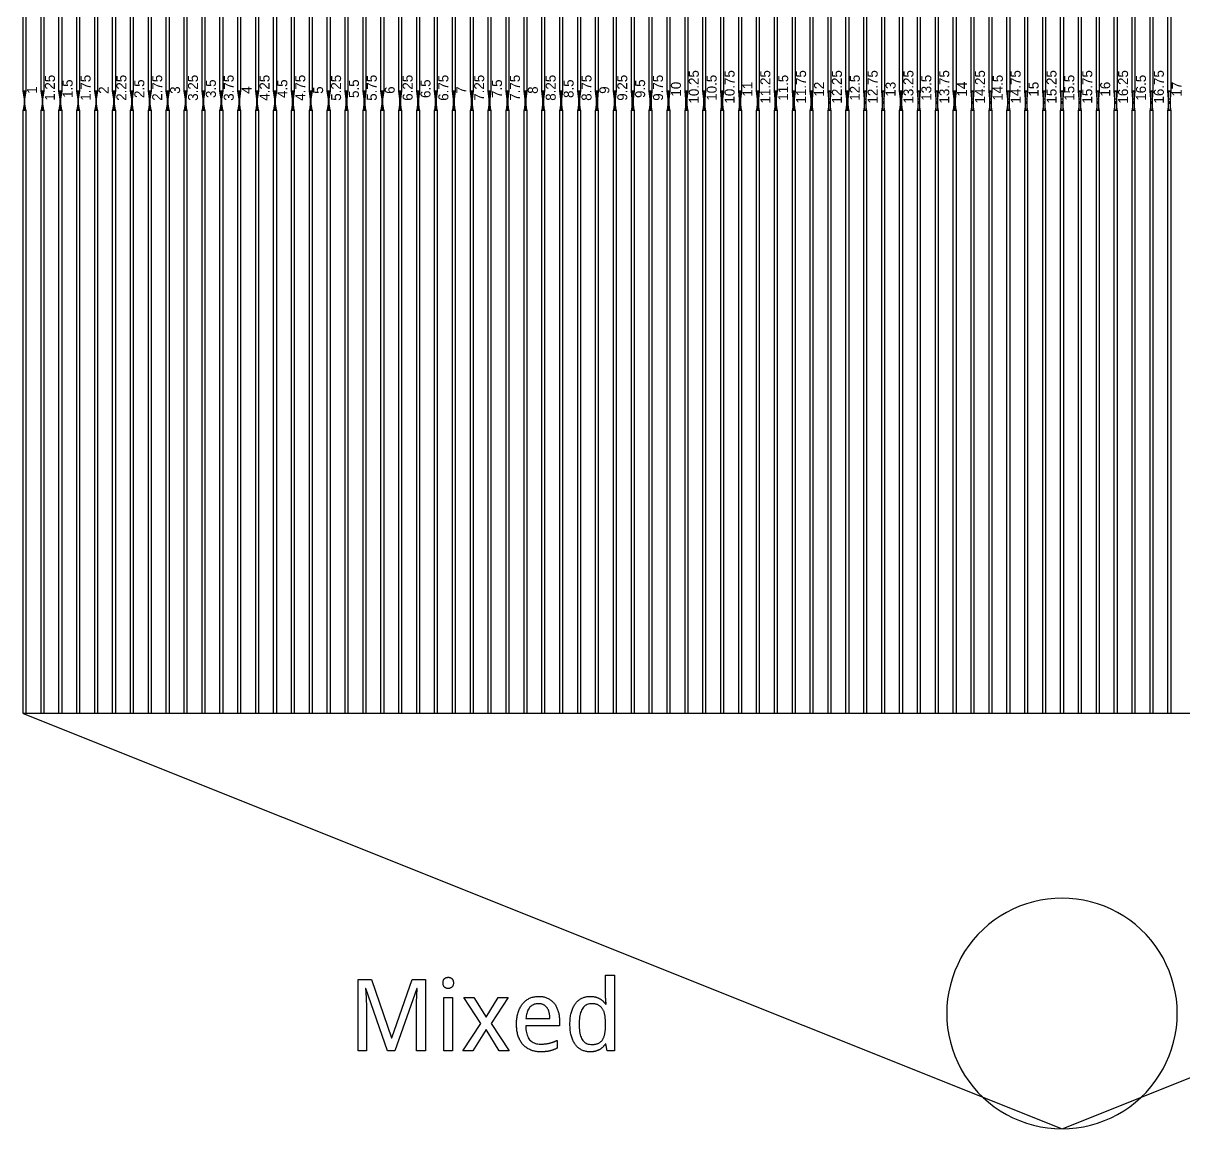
# Model space of a CAD drawing. Extents: x 0 to 762, y 0 to 762.
# Drawn here: x 520.5 to 648.4, y 139.7 to 261.5 of the extents above; entities that cross this region are included whole.
import ezdxf

# ---------------------------------------------------------------- set-up
doc = ezdxf.new("R2010")
doc.units = 0
doc.layers.get('0').update_dxf_attribs({"linetype": 'CONTINUOUS'})

msp = doc.modelspace()

# ---------------------------------------------------------------- linework, layer by layer
at = {"color": 0}
for points in [[(520.54, 322.574), (520.84, 322.574), (520.84, 253.996), (520.54, 253.996), (520.54, 322.574)], [(522.511, 322.574), (522.811, 322.574), (522.811, 253.996), (522.511, 253.996), (522.511, 322.574)], [(524.482, 322.574), (524.782, 322.574), (524.782, 253.996), (524.482, 253.996), (524.482, 322.574)], [(526.453, 322.574), (526.753, 322.574), (526.753, 253.996), (526.453, 253.996), (526.453, 322.574)], [(528.424, 322.574), (528.724, 322.574), (528.724, 253.996), (528.424, 253.996), (528.424, 322.574)], [(530.394, 322.574), (530.694, 322.574), (530.694, 253.996), (530.394, 253.996), (530.394, 322.574)], [(532.364, 322.574), (532.664, 322.574), (532.664, 253.996), (532.364, 253.996), (532.364, 322.574)], [(534.335, 322.574), (534.635, 322.574), (534.635, 253.996), (534.335, 253.996), (534.335, 322.574)], [(536.306, 322.574), (536.606, 322.574), (536.606, 253.996), (536.306, 253.996), (536.306, 322.574)], [(538.276, 322.574), (538.576, 322.574), (538.576, 253.996), (538.276, 253.996), (538.276, 322.574)], [(540.247, 322.574), (540.547, 322.574), (540.547, 253.996), (540.247, 253.996), (540.247, 322.574)], [(542.218, 322.574), (542.518, 322.574), (542.518, 253.996), (542.218, 253.996), (542.218, 322.574)], [(544.189, 322.574), (544.489, 322.574), (544.489, 253.996), (544.189, 253.996), (544.189, 322.574)], [(546.158, 322.574), (546.46, 322.574), (546.46, 253.996), (546.158, 253.996), (546.158, 322.574)], [(548.129, 322.574), (548.429, 322.574), (548.429, 253.996), (548.129, 253.996), (548.129, 322.574)], [(550.1, 322.574), (550.4, 322.574), (550.4, 253.996), (550.1, 253.996), (550.1, 322.574)], [(552.071, 322.574), (552.371, 322.574), (552.371, 253.996), (552.071, 253.996), (552.071, 322.574)], [(554.042, 322.574), (554.342, 322.574), (554.342, 253.996), (554.042, 253.996), (554.042, 322.574)], [(556.012, 322.574), (556.313, 322.574), (556.313, 253.996), (556.012, 253.996), (556.012, 322.574)], [(557.983, 322.574), (558.283, 322.574), (558.283, 253.996), (557.983, 253.996), (557.983, 322.574)], [(559.954, 322.574), (560.254, 322.574), (560.254, 253.996), (559.954, 253.996), (559.954, 322.574)], [(561.924, 322.574), (562.224, 322.574), (562.224, 253.996), (561.924, 253.996), (561.924, 322.574)], [(563.894, 322.574), (564.194, 322.574), (564.194, 253.996), (563.894, 253.996), (563.894, 322.574)], [(565.865, 322.574), (566.165, 322.574), (566.165, 253.996), (565.865, 253.996), (565.865, 322.574)], [(567.836, 322.574), (568.136, 322.574), (568.136, 253.996), (567.836, 253.996), (567.836, 322.574)], [(569.807, 322.574), (570.107, 322.574), (570.107, 253.996), (569.807, 253.996), (569.807, 322.574)], [(571.778, 322.574), (572.078, 322.574), (572.078, 253.996), (571.778, 253.996), (571.778, 322.574)], [(573.749, 322.574), (574.049, 322.574), (574.049, 253.996), (573.749, 253.996), (573.749, 322.574)], [(575.719, 322.574), (576.019, 322.574), (576.019, 253.996), (575.719, 253.996), (575.719, 322.574)], [(577.689, 322.574), (577.989, 322.574), (577.989, 253.996), (577.689, 253.996), (577.689, 322.574)], [(579.66, 322.574), (579.96, 322.574), (579.96, 253.996), (579.66, 253.996), (579.66, 322.574)], [(581.631, 322.574), (581.931, 322.574), (581.931, 253.996), (581.631, 253.996), (581.631, 322.574)], [(583.601, 322.574), (583.901, 322.574), (583.901, 253.996), (583.601, 253.996), (583.601, 322.574)], [(585.572, 322.574), (585.872, 322.574), (585.872, 253.996), (585.572, 253.996), (585.572, 322.574)], [(587.543, 322.574), (587.843, 322.574), (587.843, 253.996), (587.543, 253.996), (587.543, 322.574)], [(589.514, 322.574), (589.814, 322.574), (589.814, 253.996), (589.514, 253.996), (589.514, 322.574)], [(591.485, 322.574), (591.785, 322.574), (591.785, 253.996), (591.485, 253.996), (591.485, 322.574)], [(593.454, 322.574), (593.754, 322.574), (593.754, 253.996), (593.454, 253.996), (593.454, 322.574)], [(595.425, 322.574), (595.725, 322.574), (595.725, 253.996), (595.425, 253.996), (595.425, 322.574)], [(597.396, 322.574), (597.696, 322.574), (597.696, 253.996), (597.396, 253.996), (597.396, 322.574)], [(599.367, 322.574), (599.667, 322.574), (599.667, 253.996), (599.367, 253.996), (599.367, 322.574)], [(601.338, 322.574), (601.637, 322.574), (601.637, 253.996), (601.338, 253.996), (601.338, 322.574)], [(603.308, 322.574), (603.608, 322.574), (603.608, 253.996), (603.308, 253.996), (603.308, 322.574)], [(605.279, 322.574), (605.579, 322.574), (605.579, 253.996), (605.279, 253.996), (605.279, 322.574)], [(607.249, 322.574), (607.55, 322.574), (607.55, 253.996), (607.249, 253.996), (607.249, 322.574)], [(609.219, 322.574), (609.519, 322.574), (609.519, 253.996), (609.219, 253.996), (609.219, 322.574)], [(611.19, 322.574), (611.49, 322.574), (611.49, 253.996), (611.19, 253.996), (611.19, 322.574)], [(613.161, 322.574), (613.461, 322.574), (613.461, 253.996), (613.161, 253.996), (613.161, 322.574)], [(615.132, 322.574), (615.432, 322.574), (615.432, 253.996), (615.132, 253.996), (615.132, 322.574)], [(617.103, 322.574), (617.403, 322.574), (617.403, 253.996), (617.103, 253.996), (617.103, 322.574)], [(619.074, 322.574), (619.374, 322.574), (619.374, 253.996), (619.074, 253.996), (619.074, 322.574)], [(621.044, 322.574), (621.344, 322.574), (621.344, 253.996), (621.044, 253.996), (621.044, 322.574)], [(623.014, 322.574), (623.314, 322.574), (623.314, 253.996), (623.014, 253.996), (623.014, 322.574)], [(624.985, 322.574), (625.285, 322.574), (625.285, 253.996), (624.985, 253.996), (624.985, 322.574)], [(626.956, 322.574), (627.256, 322.574), (627.256, 253.996), (626.956, 253.996), (626.956, 322.574)], [(628.926, 322.574), (629.226, 322.574), (629.226, 253.996), (628.926, 253.996), (628.926, 322.574)], [(630.897, 322.574), (631.197, 322.574), (631.197, 253.996), (630.897, 253.996), (630.897, 322.574)], [(632.868, 322.574), (633.168, 322.574), (633.168, 253.996), (632.868, 253.996), (632.868, 322.574)], [(634.839, 322.574), (635.139, 322.574), (635.139, 253.996), (634.839, 253.996), (634.839, 322.574)], [(636.81, 322.574), (637.11, 322.574), (637.11, 253.996), (636.81, 253.996), (636.81, 322.574)], [(638.779, 322.574), (639.079, 322.574), (639.079, 253.996), (638.779, 253.996), (638.779, 322.574)], [(640.75, 322.574), (641.05, 322.574), (641.05, 253.996), (640.75, 253.996), (640.75, 322.574)], [(642.721, 322.574), (643.021, 322.574), (643.021, 253.996), (642.721, 253.996), (642.721, 322.574)], [(644.692, 322.574), (644.992, 322.574), (644.992, 253.996), (644.692, 253.996), (644.692, 322.574)], [(646.662, 322.574), (646.963, 322.574), (646.963, 253.996), (646.662, 253.996), (646.662, 322.574)], [(520.54, 253.996), (520.84, 253.996), (520.696, 253.096), (520.686, 253.096), (520.54, 253.996)], [(520.686, 253.996), (520.696, 253.996), (520.696, 251.896), (520.686, 251.896), (520.686, 253.996)], [(522.511, 253.996), (522.811, 253.996), (522.668, 253.096), (522.656, 253.096), (522.511, 253.996)], [(522.656, 253.996), (522.668, 253.996), (522.668, 251.896), (522.656, 251.896), (522.656, 253.996)], [(524.482, 253.996), (524.782, 253.996), (524.639, 253.096), (524.624, 253.096), (524.482, 253.996)], [(524.624, 253.996), (524.639, 253.996), (524.639, 251.896), (524.624, 251.896), (524.624, 253.996)], [(526.453, 253.996), (526.753, 253.996), (526.611, 253.096), (526.593, 253.096), (526.453, 253.996)], [(526.593, 253.996), (526.611, 253.996), (526.611, 251.896), (526.593, 251.896), (526.593, 253.996)], [(528.424, 253.996), (528.724, 253.996), (528.583, 253.096), (528.563, 253.096), (528.424, 253.996)], [(528.563, 253.996), (528.583, 253.996), (528.583, 251.896), (528.563, 251.896), (528.563, 253.996)], [(530.394, 253.996), (530.694, 253.996), (530.556, 253.096), (530.532, 253.096), (530.394, 253.996)], [(530.532, 253.996), (530.556, 253.996), (530.556, 251.896), (530.532, 251.896), (530.532, 253.996)], [(532.364, 253.996), (532.664, 253.996), (532.526, 253.096), (532.501, 253.096), (532.364, 253.996)], [(532.501, 253.996), (532.526, 253.996), (532.526, 251.896), (532.501, 251.896), (532.501, 253.996)], [(534.335, 253.996), (534.635, 253.996), (534.499, 253.096), (534.471, 253.096), (534.335, 253.996)], [(534.471, 253.996), (534.499, 253.996), (534.499, 251.896), (534.471, 251.896), (534.471, 253.996)], [(536.306, 253.996), (536.606, 253.996), (536.471, 253.096), (536.44, 253.096), (536.306, 253.996)], [(536.44, 253.996), (536.471, 253.996), (536.471, 251.896), (536.44, 251.896), (536.44, 253.996)], [(538.276, 253.996), (538.576, 253.996), (538.443, 253.096), (538.41, 253.096), (538.276, 253.996)], [(538.41, 253.996), (538.443, 253.996), (538.443, 251.896), (538.41, 251.896), (538.41, 253.996)], [(540.247, 253.996), (540.547, 253.996), (540.414, 253.096), (540.379, 253.096), (540.247, 253.996)], [(540.379, 253.996), (540.414, 253.996), (540.414, 251.896), (540.379, 251.896), (540.379, 253.996)], [(542.218, 253.996), (542.518, 253.996), (542.386, 253.096), (542.349, 253.096), (542.218, 253.996)], [(542.349, 253.996), (542.386, 253.996), (542.386, 251.896), (542.349, 251.896), (542.349, 253.996)], [(544.189, 253.996), (544.489, 253.996), (544.358, 253.096), (544.318, 253.096), (544.189, 253.996)], [(544.318, 253.996), (544.358, 253.996), (544.358, 251.896), (544.318, 251.896), (544.318, 253.996)], [(546.158, 253.996), (546.458, 253.996), (546.331, 253.096), (546.287, 253.096), (546.158, 253.996)], [(546.287, 253.996), (546.331, 253.996), (546.331, 251.896), (546.287, 251.896), (546.287, 253.996)], [(548.129, 253.996), (548.429, 253.996), (548.303, 253.096), (548.257, 253.096), (548.129, 253.996)], [(548.257, 253.996), (548.303, 253.996), (548.303, 251.896), (548.257, 251.896), (548.257, 253.996)], [(550.1, 253.996), (550.4, 253.996), (550.274, 253.096), (550.226, 253.096), (550.1, 253.996)], [(550.226, 253.996), (550.274, 253.996), (550.274, 251.896), (550.226, 251.896), (550.226, 253.996)], [(552.071, 253.996), (552.371, 253.996), (552.246, 253.096), (552.196, 253.096), (552.071, 253.996)], [(552.196, 253.996), (552.246, 253.996), (552.246, 251.896), (552.196, 251.896), (552.196, 253.996)], [(554.042, 253.996), (554.342, 253.996), (554.218, 253.096), (554.165, 253.096), (554.042, 253.996)], [(554.165, 253.996), (554.218, 253.996), (554.218, 251.896), (554.165, 251.896), (554.165, 253.996)], [(556.012, 253.996), (556.313, 253.996), (556.19, 253.096), (556.135, 253.096), (556.012, 253.996)], [(556.135, 253.996), (556.19, 253.996), (556.19, 251.896), (556.135, 251.896), (556.135, 253.996)], [(557.983, 253.996), (558.283, 253.996), (558.161, 253.096), (558.104, 253.096), (557.983, 253.996)], [(558.104, 253.996), (558.161, 253.996), (558.161, 251.896), (558.104, 251.896), (558.104, 253.996)], [(559.954, 253.996), (560.254, 253.996), (560.133, 253.096), (560.074, 253.096), (559.954, 253.996)], [(560.074, 253.996), (560.133, 253.996), (560.133, 251.896), (560.074, 251.896), (560.074, 253.996)], [(561.924, 253.996), (562.224, 253.996), (562.106, 253.096), (562.043, 253.096), (561.924, 253.996)], [(562.043, 253.996), (562.106, 253.996), (562.106, 251.896), (562.043, 251.896), (562.043, 253.996)], [(563.894, 253.996), (564.194, 253.996), (564.078, 253.096), (564.012, 253.096), (563.894, 253.996)], [(564.012, 253.996), (564.078, 253.996), (564.078, 251.896), (564.012, 251.896), (564.012, 253.996)], [(565.865, 253.996), (566.165, 253.996), (566.05, 253.096), (565.982, 253.096), (565.865, 253.996)], [(565.982, 253.996), (566.049, 253.996), (566.049, 251.896), (565.982, 251.896), (565.982, 253.996)], [(567.836, 253.996), (568.136, 253.996), (568.021, 253.096), (567.951, 253.096), (567.836, 253.996)], [(567.951, 253.996), (568.021, 253.996), (568.021, 251.896), (567.951, 251.896), (567.951, 253.996)], [(569.807, 253.996), (570.107, 253.996), (569.993, 253.096), (569.921, 253.096), (569.807, 253.996)], [(569.921, 253.996), (569.993, 253.996), (569.993, 251.896), (569.921, 251.896), (569.921, 253.996)], [(571.778, 253.996), (572.078, 253.996), (571.965, 253.096), (571.89, 253.096), (571.778, 253.996)], [(571.89, 253.996), (571.965, 253.996), (571.965, 251.896), (571.89, 251.896), (571.89, 253.996)], [(573.749, 253.996), (574.049, 253.996), (573.938, 253.096), (573.86, 253.096), (573.749, 253.996)], [(573.86, 253.996), (573.938, 253.996), (573.938, 251.896), (573.86, 251.896), (573.86, 253.996)], [(575.719, 253.996), (576.019, 253.996), (575.908, 253.096), (575.829, 253.096), (575.719, 253.996)], [(575.829, 253.996), (575.908, 253.996), (575.908, 251.896), (575.829, 251.896), (575.829, 253.996)], [(577.689, 253.996), (577.989, 253.996), (577.881, 253.096), (577.799, 253.096), (577.689, 253.996)], [(577.799, 253.996), (577.881, 253.996), (577.881, 251.896), (577.799, 251.896), (577.799, 253.996)], [(579.66, 253.996), (579.96, 253.996), (579.853, 253.096), (579.768, 253.096), (579.66, 253.996)], [(579.768, 253.996), (579.853, 253.996), (579.853, 251.896), (579.768, 251.896), (579.768, 253.996)], [(581.631, 253.996), (581.931, 253.996), (581.825, 253.096), (581.738, 253.096), (581.631, 253.996)], [(581.738, 253.996), (581.825, 253.996), (581.825, 251.896), (581.738, 251.896), (581.738, 253.996)], [(583.601, 253.996), (583.901, 253.996), (583.796, 253.096), (583.707, 253.096), (583.601, 253.996)], [(583.707, 253.996), (583.796, 253.996), (583.796, 251.896), (583.707, 251.896), (583.707, 253.996)], [(585.572, 253.996), (585.872, 253.996), (585.768, 253.096), (585.676, 253.096), (585.572, 253.996)], [(585.676, 253.996), (585.768, 253.996), (585.768, 251.896), (585.676, 251.896), (585.676, 253.996)], [(587.543, 253.996), (587.843, 253.996), (587.74, 253.096), (587.646, 253.096), (587.543, 253.996)], [(587.646, 253.996), (587.74, 253.996), (587.74, 251.896), (587.646, 251.896), (587.646, 253.996)], [(589.514, 253.996), (589.814, 253.996), (589.713, 253.096), (589.615, 253.096), (589.514, 253.996)], [(589.615, 253.996), (589.713, 253.996), (589.713, 251.896), (589.615, 251.896), (589.615, 253.996)], [(591.485, 253.996), (591.783, 253.996), (591.685, 253.096), (591.585, 253.096), (591.485, 253.996)], [(591.585, 253.996), (591.685, 253.996), (591.685, 251.896), (591.585, 251.896), (591.585, 253.996)], [(593.454, 253.996), (593.754, 253.996), (593.656, 253.096), (593.553, 253.096), (593.454, 253.996)], [(593.553, 253.996), (593.656, 253.996), (593.656, 251.896), (593.553, 251.896), (593.553, 253.996)], [(595.425, 253.996), (595.725, 253.996), (595.628, 253.096), (595.522, 253.096), (595.425, 253.996)], [(595.522, 253.996), (595.628, 253.996), (595.628, 251.896), (595.522, 251.896), (595.522, 253.996)], [(597.396, 253.996), (597.696, 253.996), (597.6, 253.096), (597.492, 253.096), (597.396, 253.996)], [(597.492, 253.996), (597.6, 253.996), (597.6, 251.896), (597.492, 251.896), (597.492, 253.996)], [(599.367, 253.996), (599.667, 253.996), (599.572, 253.096), (599.461, 253.096), (599.367, 253.996)], [(599.461, 253.996), (599.572, 253.996), (599.572, 251.896), (599.461, 251.896), (599.461, 253.996)], [(601.338, 253.996), (601.637, 253.996), (601.543, 253.096), (601.431, 253.096), (601.338, 253.996)], [(601.431, 253.996), (601.543, 253.996), (601.543, 251.896), (601.431, 251.896), (601.431, 253.996)], [(603.308, 253.996), (603.608, 253.996), (603.515, 253.096), (603.4, 253.096), (603.308, 253.996)], [(603.4, 253.996), (603.515, 253.996), (603.515, 251.896), (603.4, 251.896), (603.4, 253.996)], [(605.279, 253.996), (605.579, 253.996), (605.488, 253.096), (605.369, 253.096), (605.279, 253.996)], [(605.369, 253.996), (605.488, 253.996), (605.488, 251.896), (605.369, 251.896), (605.369, 253.996)], [(607.249, 253.996), (607.549, 253.996), (607.46, 253.096), (607.339, 253.096), (607.249, 253.996)], [(607.339, 253.996), (607.46, 253.996), (607.46, 251.896), (607.339, 251.896), (607.339, 253.996)], [(609.219, 253.996), (609.519, 253.996), (609.431, 253.096), (609.308, 253.096), (609.219, 253.996)], [(609.308, 253.996), (609.431, 253.996), (609.431, 251.896), (609.308, 251.896), (609.308, 253.996)], [(611.19, 253.996), (611.49, 253.996), (611.403, 253.096), (611.278, 253.096), (611.19, 253.996)], [(611.278, 253.996), (611.403, 253.996), (611.403, 251.896), (611.278, 251.896), (611.278, 253.996)], [(613.161, 253.996), (613.461, 253.996), (613.375, 253.096), (613.247, 253.096), (613.161, 253.996)], [(613.247, 253.996), (613.375, 253.996), (613.375, 251.896), (613.247, 251.896), (613.247, 253.996)], [(615.132, 253.996), (615.432, 253.996), (615.347, 253.096), (615.217, 253.096), (615.132, 253.996)], [(615.217, 253.996), (615.347, 253.996), (615.347, 251.896), (615.217, 251.896), (615.217, 253.996)], [(617.103, 253.996), (617.403, 253.996), (617.319, 253.096), (617.186, 253.096), (617.103, 253.996)], [(617.186, 253.996), (617.319, 253.996), (617.319, 251.896), (617.186, 251.896), (617.186, 253.996)], [(619.074, 253.996), (619.374, 253.996), (619.29, 253.096), (619.156, 253.096), (619.074, 253.996)], [(619.156, 253.996), (619.29, 253.996), (619.29, 251.896), (619.156, 251.896), (619.156, 253.996)], [(621.044, 253.996), (621.344, 253.996), (621.262, 253.096), (621.125, 253.096), (621.044, 253.996)], [(621.125, 253.996), (621.262, 253.996), (621.262, 251.896), (621.125, 251.896), (621.125, 253.996)], [(623.014, 253.996), (623.314, 253.996), (623.235, 253.096), (623.094, 253.096), (623.014, 253.996)], [(623.094, 253.996), (623.235, 253.996), (623.235, 251.896), (623.094, 251.896), (623.094, 253.996)], [(624.985, 253.996), (625.285, 253.996), (625.207, 253.096), (625.064, 253.096), (624.985, 253.996)], [(625.064, 253.996), (625.207, 253.996), (625.207, 251.896), (625.064, 251.896), (625.064, 253.996)], [(626.956, 253.996), (627.256, 253.996), (627.178, 253.096), (627.033, 253.096), (626.956, 253.996)], [(627.033, 253.996), (627.178, 253.996), (627.178, 251.896), (627.033, 251.896), (627.033, 253.996)], [(628.926, 253.996), (629.226, 253.996), (629.15, 253.096), (629.003, 253.096), (628.926, 253.996)], [(629.003, 253.996), (629.15, 253.996), (629.15, 251.896), (629.003, 251.896), (629.003, 253.996)], [(630.897, 253.996), (631.197, 253.996), (631.122, 253.096), (630.972, 253.096), (630.897, 253.996)], [(630.972, 253.996), (631.122, 253.996), (631.122, 251.896), (630.972, 251.896), (630.972, 253.996)], [(632.868, 253.996), (633.168, 253.996), (633.094, 253.096), (632.942, 253.096), (632.868, 253.996)], [(632.942, 253.996), (633.094, 253.996), (633.094, 251.896), (632.942, 251.896), (632.942, 253.996)], [(634.839, 253.996), (635.139, 253.996), (635.065, 253.096), (634.911, 253.096), (634.839, 253.996)], [(634.911, 253.996), (635.065, 253.996), (635.065, 251.896), (634.911, 251.896), (634.911, 253.996)], [(636.81, 253.996), (637.11, 253.996), (637.037, 253.096), (636.881, 253.096), (636.81, 253.996)], [(636.881, 253.996), (637.037, 253.996), (637.037, 251.896), (636.881, 251.896), (636.881, 253.996)], [(638.779, 253.996), (639.079, 253.996), (639.01, 253.096), (638.85, 253.096), (638.779, 253.996)], [(638.85, 253.996), (639.01, 253.996), (639.01, 251.896), (638.85, 251.896), (638.85, 253.996)], [(640.75, 253.996), (641.05, 253.996), (640.982, 253.096), (640.819, 253.096), (640.75, 253.996)], [(640.819, 253.996), (640.982, 253.996), (640.982, 251.896), (640.819, 251.896), (640.819, 253.996)], [(642.721, 253.996), (643.021, 253.996), (642.954, 253.096), (642.789, 253.096), (642.721, 253.996)], [(642.789, 253.996), (642.954, 253.996), (642.954, 251.896), (642.789, 251.896), (642.789, 253.996)], [(644.692, 253.996), (644.992, 253.996), (644.925, 253.096), (644.758, 253.096), (644.692, 253.996)], [(644.758, 253.996), (644.925, 253.996), (644.925, 251.896), (644.758, 251.896), (644.758, 253.996)], [(646.662, 253.996), (646.963, 253.996), (646.897, 253.096), (646.728, 253.096), (646.662, 253.996)], [(646.728, 253.996), (646.897, 253.996), (646.897, 251.896), (646.728, 251.896), (646.728, 253.996)], [(520.54, 251.896), (520.84, 251.896), (520.696, 252.796), (520.686, 252.796), (520.54, 251.896)], [(522.511, 251.896), (522.811, 251.896), (522.668, 252.796), (522.656, 252.796), (522.511, 251.896)], [(524.482, 251.896), (524.782, 251.896), (524.639, 252.796), (524.624, 252.796), (524.482, 251.896)], [(526.453, 251.896), (526.753, 251.896), (526.611, 252.796), (526.593, 252.796), (526.453, 251.896)], [(528.424, 251.896), (528.724, 251.896), (528.583, 252.796), (528.563, 252.796), (528.424, 251.896)], [(530.394, 251.896), (530.694, 251.896), (530.556, 252.796), (530.532, 252.796), (530.394, 251.896)], [(532.364, 251.896), (532.664, 251.896), (532.526, 252.796), (532.501, 252.796), (532.364, 251.896)], [(534.335, 251.896), (534.635, 251.896), (534.499, 252.796), (534.471, 252.796), (534.335, 251.896)], [(536.306, 251.896), (536.606, 251.896), (536.471, 252.796), (536.44, 252.796), (536.306, 251.896)], [(538.276, 251.896), (538.576, 251.896), (538.443, 252.796), (538.41, 252.796), (538.276, 251.896)], [(540.247, 251.896), (540.547, 251.896), (540.414, 252.796), (540.379, 252.796), (540.247, 251.896)], [(542.218, 251.896), (542.518, 251.896), (542.386, 252.796), (542.349, 252.796), (542.218, 251.896)], [(544.189, 251.896), (544.489, 251.896), (544.358, 252.796), (544.318, 252.796), (544.189, 251.896)], [(546.158, 251.896), (546.458, 251.896), (546.331, 252.796), (546.287, 252.796), (546.158, 251.896)], [(548.129, 251.896), (548.429, 251.896), (548.303, 252.796), (548.257, 252.796), (548.129, 251.896)], [(550.1, 251.896), (550.4, 251.896), (550.274, 252.796), (550.226, 252.796), (550.1, 251.896)], [(552.071, 251.896), (552.371, 251.896), (552.246, 252.796), (552.196, 252.796), (552.071, 251.896)], [(554.042, 251.896), (554.342, 251.896), (554.218, 252.796), (554.165, 252.796), (554.042, 251.896)], [(556.012, 251.896), (556.313, 251.896), (556.19, 252.796), (556.135, 252.796), (556.012, 251.896)], [(557.983, 251.896), (558.283, 251.896), (558.161, 252.796), (558.104, 252.796), (557.983, 251.896)], [(559.954, 251.896), (560.254, 251.896), (560.133, 252.796), (560.074, 252.796), (559.954, 251.896)], [(561.924, 251.896), (562.224, 251.896), (562.106, 252.796), (562.043, 252.796), (561.924, 251.896)], [(563.894, 251.896), (564.194, 251.896), (564.078, 252.796), (564.012, 252.796), (563.894, 251.896)], [(565.865, 251.896), (566.165, 251.896), (566.05, 252.796), (565.982, 252.796), (565.865, 251.896)], [(567.836, 251.896), (568.136, 251.896), (568.021, 252.796), (567.951, 252.796), (567.836, 251.896)], [(569.807, 251.896), (570.107, 251.896), (569.993, 252.796), (569.921, 252.796), (569.807, 251.896)], [(571.778, 251.896), (572.078, 251.896), (571.965, 252.796), (571.89, 252.796), (571.778, 251.896)], [(573.749, 251.896), (574.049, 251.896), (573.938, 252.796), (573.86, 252.796), (573.749, 251.896)], [(575.719, 251.896), (576.019, 251.896), (575.908, 252.796), (575.829, 252.796), (575.719, 251.896)], [(577.689, 251.896), (577.989, 251.896), (577.881, 252.796), (577.799, 252.796), (577.689, 251.896)], [(579.66, 251.896), (579.96, 251.896), (579.853, 252.796), (579.768, 252.796), (579.66, 251.896)], [(581.631, 251.896), (581.931, 251.896), (581.825, 252.796), (581.738, 252.796), (581.631, 251.896)], [(583.601, 251.896), (583.901, 251.896), (583.796, 252.796), (583.707, 252.796), (583.601, 251.896)], [(585.572, 251.896), (585.872, 251.896), (585.768, 252.796), (585.676, 252.796), (585.572, 251.896)], [(587.543, 251.896), (587.843, 251.896), (587.74, 252.796), (587.646, 252.796), (587.543, 251.896)], [(589.514, 251.896), (589.814, 251.896), (589.713, 252.796), (589.615, 252.796), (589.514, 251.896)], [(591.485, 251.896), (591.783, 251.896), (591.685, 252.796), (591.585, 252.796), (591.485, 251.896)], [(593.454, 251.896), (593.754, 251.896), (593.656, 252.796), (593.553, 252.796), (593.454, 251.896)], [(595.425, 251.896), (595.725, 251.896), (595.628, 252.796), (595.522, 252.796), (595.425, 251.896)], [(597.396, 251.896), (597.696, 251.896), (597.6, 252.796), (597.492, 252.796), (597.396, 251.896)], [(599.367, 251.896), (599.667, 251.896), (599.572, 252.796), (599.461, 252.796), (599.367, 251.896)], [(601.338, 251.896), (601.637, 251.896), (601.543, 252.796), (601.431, 252.796), (601.338, 251.896)], [(603.308, 251.896), (603.608, 251.896), (603.515, 252.796), (603.4, 252.796), (603.308, 251.896)], [(605.279, 251.896), (605.579, 251.896), (605.488, 252.796), (605.369, 252.796), (605.279, 251.896)], [(607.249, 251.896), (607.549, 251.896), (607.46, 252.796), (607.339, 252.796), (607.249, 251.896)], [(609.219, 251.896), (609.519, 251.896), (609.431, 252.796), (609.308, 252.796), (609.219, 251.896)], [(611.19, 251.896), (611.49, 251.896), (611.403, 252.796), (611.278, 252.796), (611.19, 251.896)], [(613.161, 251.896), (613.461, 251.896), (613.375, 252.796), (613.247, 252.796), (613.161, 251.896)], [(615.132, 251.896), (615.432, 251.896), (615.347, 252.796), (615.217, 252.796), (615.132, 251.896)], [(617.103, 251.896), (617.403, 251.896), (617.319, 252.796), (617.186, 252.796), (617.103, 251.896)], [(619.074, 251.896), (619.374, 251.896), (619.29, 252.796), (619.156, 252.796), (619.074, 251.896)], [(621.044, 251.896), (621.344, 251.896), (621.262, 252.796), (621.125, 252.796), (621.044, 251.896)], [(623.014, 251.896), (623.314, 251.896), (623.235, 252.796), (623.094, 252.796), (623.014, 251.896)], [(624.985, 251.896), (625.285, 251.896), (625.207, 252.796), (625.064, 252.796), (624.985, 251.896)], [(626.956, 251.896), (627.256, 251.896), (627.178, 252.796), (627.033, 252.796), (626.956, 251.896)], [(628.926, 251.896), (629.226, 251.896), (629.15, 252.796), (629.003, 252.796), (628.926, 251.896)], [(630.897, 251.896), (631.197, 251.896), (631.122, 252.796), (630.972, 252.796), (630.897, 251.896)], [(632.868, 251.896), (633.168, 251.896), (633.094, 252.796), (632.942, 252.796), (632.868, 251.896)], [(634.839, 251.896), (635.139, 251.896), (635.065, 252.796), (634.911, 252.796), (634.839, 251.896)], [(636.81, 251.896), (637.11, 251.896), (637.037, 252.796), (636.881, 252.796), (636.81, 251.896)], [(638.779, 251.896), (639.079, 251.896), (639.01, 252.796), (638.85, 252.796), (638.779, 251.896)], [(640.75, 251.896), (641.05, 251.896), (640.982, 252.796), (640.819, 252.796), (640.75, 251.896)], [(642.721, 251.896), (643.021, 251.896), (642.954, 252.796), (642.789, 252.796), (642.721, 251.896)], [(644.692, 251.896), (644.992, 251.896), (644.925, 252.796), (644.758, 252.796), (644.692, 251.896)], [(646.662, 251.896), (646.963, 251.896), (646.897, 252.796), (646.728, 252.796), (646.662, 251.896)], [(520.54, 251.896), (520.84, 251.896), (520.84, 185.417), (520.54, 185.417), (520.54, 251.896)], [(522.511, 251.896), (522.811, 251.896), (522.811, 185.417), (522.511, 185.417), (522.511, 251.896)], [(524.482, 251.896), (524.782, 251.896), (524.782, 185.417), (524.482, 185.417), (524.482, 251.896)], [(526.453, 251.896), (526.753, 251.896), (526.753, 185.417), (526.453, 185.417), (526.453, 251.896)], [(528.424, 251.896), (528.724, 251.896), (528.724, 185.417), (528.424, 185.417), (528.424, 251.896)], [(530.394, 251.896), (530.694, 251.896), (530.694, 185.417), (530.394, 185.417), (530.394, 251.896)], [(532.364, 251.896), (532.664, 251.896), (532.664, 185.417), (532.364, 185.417), (532.364, 251.896)], [(534.335, 251.896), (534.635, 251.896), (534.635, 185.417), (534.335, 185.417), (534.335, 251.896)], [(536.306, 251.896), (536.606, 251.896), (536.606, 185.417), (536.306, 185.417), (536.306, 251.896)], [(538.276, 251.896), (538.576, 251.896), (538.576, 185.417), (538.276, 185.417), (538.276, 251.896)], [(540.247, 251.896), (540.547, 251.896), (540.547, 185.417), (540.247, 185.417), (540.247, 251.896)], [(542.218, 251.896), (542.518, 251.896), (542.518, 185.417), (542.218, 185.417), (542.218, 251.896)], [(544.189, 251.896), (544.489, 251.896), (544.489, 185.417), (544.189, 185.417), (544.189, 251.896)], [(546.158, 251.896), (546.46, 251.896), (546.46, 185.417), (546.158, 185.417), (546.158, 251.896)], [(548.129, 251.896), (548.429, 251.896), (548.429, 185.417), (548.129, 185.417), (548.129, 251.896)], [(550.1, 251.896), (550.4, 251.896), (550.4, 185.417), (550.1, 185.417), (550.1, 251.896)], [(552.071, 251.896), (552.371, 251.896), (552.371, 185.417), (552.071, 185.417), (552.071, 251.896)], [(554.042, 251.896), (554.342, 251.896), (554.342, 185.417), (554.042, 185.417), (554.042, 251.896)], [(556.012, 251.896), (556.313, 251.896), (556.313, 185.417), (556.012, 185.417), (556.012, 251.896)], [(557.983, 251.896), (558.283, 251.896), (558.283, 185.417), (557.983, 185.417), (557.983, 251.896)], [(559.954, 251.896), (560.254, 251.896), (560.254, 185.417), (559.954, 185.417), (559.954, 251.896)], [(561.924, 251.896), (562.224, 251.896), (562.224, 185.417), (561.924, 185.417), (561.924, 251.896)], [(563.894, 251.896), (564.194, 251.896), (564.194, 185.417), (563.894, 185.417), (563.894, 251.896)], [(565.865, 251.896), (566.165, 251.896), (566.165, 185.417), (565.865, 185.417), (565.865, 251.896)], [(567.836, 251.896), (568.136, 251.896), (568.136, 185.417), (567.836, 185.417), (567.836, 251.896)], [(569.807, 251.896), (570.107, 251.896), (570.107, 185.417), (569.807, 185.417), (569.807, 251.896)], [(571.778, 251.896), (572.078, 251.896), (572.078, 185.417), (571.778, 185.417), (571.778, 251.896)], [(573.749, 251.896), (574.049, 251.896), (574.049, 185.417), (573.749, 185.417), (573.749, 251.896)], [(575.719, 251.896), (576.019, 251.896), (576.019, 185.417), (575.719, 185.417), (575.719, 251.896)], [(577.689, 251.896), (577.989, 251.896), (577.989, 185.417), (577.689, 185.417), (577.689, 251.896)], [(579.66, 251.896), (579.96, 251.896), (579.96, 185.417), (579.66, 185.417), (579.66, 251.896)], [(581.631, 251.896), (581.931, 251.896), (581.931, 185.417), (581.631, 185.417), (581.631, 251.896)], [(583.601, 251.896), (583.901, 251.896), (583.901, 185.417), (583.601, 185.417), (583.601, 251.896)], [(585.572, 251.896), (585.872, 251.896), (585.872, 185.417), (585.572, 185.417), (585.572, 251.896)], [(587.543, 251.896), (587.843, 251.896), (587.843, 185.417), (587.543, 185.417), (587.543, 251.896)], [(589.514, 251.896), (589.814, 251.896), (589.814, 185.417), (589.514, 185.417), (589.514, 251.896)], [(591.485, 251.896), (591.785, 251.896), (591.785, 185.417), (591.485, 185.417), (591.485, 251.896)], [(593.454, 251.896), (593.754, 251.896), (593.754, 185.417), (593.454, 185.417), (593.454, 251.896)], [(595.425, 251.896), (595.725, 251.896), (595.725, 185.417), (595.425, 185.417), (595.425, 251.896)], [(597.396, 251.896), (597.696, 251.896), (597.696, 185.417), (597.396, 185.417), (597.396, 251.896)], [(599.367, 251.896), (599.667, 251.896), (599.667, 185.417), (599.367, 185.417), (599.367, 251.896)], [(601.338, 251.896), (601.637, 251.896), (601.637, 185.417), (601.338, 185.417), (601.338, 251.896)], [(603.308, 251.896), (603.608, 251.896), (603.608, 185.417), (603.308, 185.417), (603.308, 251.896)], [(605.279, 251.896), (605.579, 251.896), (605.579, 185.417), (605.279, 185.417), (605.279, 251.896)], [(607.249, 251.896), (607.55, 251.896), (607.55, 185.417), (607.249, 185.417), (607.249, 251.896)], [(609.219, 251.896), (609.519, 251.896), (609.519, 185.417), (609.219, 185.417), (609.219, 251.896)], [(611.19, 251.896), (611.49, 251.896), (611.49, 185.417), (611.19, 185.417), (611.19, 251.896)], [(613.161, 251.896), (613.461, 251.896), (613.461, 185.417), (613.161, 185.417), (613.161, 251.896)], [(615.132, 251.896), (615.432, 251.896), (615.432, 185.417), (615.132, 185.417), (615.132, 251.896)], [(617.103, 251.896), (617.403, 251.896), (617.403, 185.417), (617.103, 185.417), (617.103, 251.896)], [(619.074, 251.896), (619.374, 251.896), (619.374, 185.417), (619.074, 185.417), (619.074, 251.896)], [(621.044, 251.896), (621.344, 251.896), (621.344, 185.417), (621.044, 185.417), (621.044, 251.896)], [(623.014, 251.896), (623.314, 251.896), (623.314, 185.417), (623.014, 185.417), (623.014, 251.896)], [(624.985, 251.896), (625.285, 251.896), (625.285, 185.417), (624.985, 185.417), (624.985, 251.896)], [(626.956, 251.896), (627.256, 251.896), (627.256, 185.417), (626.956, 185.417), (626.956, 251.896)], [(628.926, 251.896), (629.226, 251.896), (629.226, 185.417), (628.926, 185.417), (628.926, 251.896)], [(630.897, 251.896), (631.197, 251.896), (631.197, 185.417), (630.897, 185.417), (630.897, 251.896)], [(632.868, 251.896), (633.168, 251.896), (633.168, 185.417), (632.868, 185.417), (632.868, 251.896)], [(634.839, 251.896), (635.139, 251.896), (635.139, 185.417), (634.839, 185.417), (634.839, 251.896)], [(636.81, 251.896), (637.11, 251.896), (637.11, 185.417), (636.81, 185.417), (636.81, 251.896)], [(638.779, 251.896), (639.079, 251.896), (639.079, 185.417), (638.779, 185.417), (638.779, 251.896)], [(640.75, 251.896), (641.05, 251.896), (641.05, 185.417), (640.75, 185.417), (640.75, 251.896)], [(642.721, 251.896), (643.021, 251.896), (643.021, 185.417), (642.721, 185.417), (642.721, 251.896)], [(644.692, 251.896), (644.992, 251.896), (644.992, 185.417), (644.692, 185.417), (644.692, 251.896)], [(646.662, 251.896), (646.963, 251.896), (646.963, 185.417), (646.662, 185.417), (646.662, 251.896)], [(634.989, 139.697), (749.436, 185.417), (520.54, 185.417), (634.989, 139.697)], [(647.689, 152.397), (647.662, 153.194), (647.588, 153.989), (647.464, 154.776), (647.289, 155.556), (647.067, 156.322), (646.796, 157.072), (646.479, 157.804), (646.117, 158.515), (645.711, 159.203), (645.262, 159.862), (644.774, 160.492), (644.246, 161.09), (643.682, 161.656), (643.083, 162.182), (642.453, 162.672), (641.793, 163.119), (641.107, 163.526), (640.396, 163.889), (639.664, 164.206), (638.912, 164.475), (638.147, 164.699), (637.368, 164.872), (636.581, 164.997), (635.786, 165.072), (634.989, 165.097), (634.192, 165.072), (633.397, 164.997), (632.608, 164.872), (631.831, 164.699), (631.064, 164.475), (630.314, 164.206), (629.581, 163.889), (628.871, 163.526), (628.183, 163.119), (627.524, 162.672), (626.893, 162.182), (626.294, 161.656), (625.731, 161.09), (625.203, 160.492), (624.714, 159.862), (624.265, 159.203), (623.86, 158.515), (623.497, 157.804), (623.181, 157.072), (622.91, 156.322), (622.688, 155.556), (622.514, 154.776), (622.389, 153.989), (622.314, 153.194), (622.289, 152.397), (622.314, 151.6), (622.389, 150.806), (622.514, 150.018), (622.688, 149.239), (622.91, 148.472), (623.181, 147.722), (623.497, 146.99), (623.86, 146.279), (624.265, 145.592), (624.714, 144.932), (625.203, 144.303), (625.731, 143.704), (626.294, 143.139), (626.893, 142.612), (627.524, 142.122), (628.183, 141.675), (628.871, 141.268), (629.581, 140.906), (630.314, 140.589), (631.064, 140.319), (631.831, 140.096), (632.608, 139.922), (633.397, 139.797), (634.192, 139.722), (634.989, 139.697), (635.786, 139.722), (636.581, 139.797), (637.368, 139.922), (638.147, 140.096), (638.912, 140.319), (639.664, 140.589), (640.396, 140.906), (641.107, 141.268), (641.793, 141.675), (642.453, 142.122), (643.083, 142.612), (643.682, 143.139), (644.246, 143.704), (644.774, 144.303), (645.262, 144.932), (645.711, 145.592), (646.117, 146.279), (646.479, 146.99), (646.796, 147.722), (647.067, 148.472), (647.289, 149.239), (647.464, 150.018), (647.588, 150.806), (647.662, 151.6), (647.689, 152.397)], [(560.678, 148.272), (558.299, 155.147), (558.256, 155.147), (558.261, 155.068), (558.268, 154.989), (558.274, 154.91), (558.279, 154.831), (558.285, 154.751), (558.29, 154.672), (558.294, 154.593), (558.3, 154.515), (558.304, 154.436), (558.308, 154.358), (558.313, 154.29), (558.317, 154.221), (558.321, 154.151), (558.325, 154.081), (558.328, 154.01), (558.331, 153.938), (558.333, 153.865), (558.336, 153.792), (558.339, 153.718), (558.342, 153.643), (558.344, 153.569), (558.347, 153.497), (558.35, 153.426), (558.351, 153.357), (558.353, 153.289), (558.354, 153.222), (558.356, 153.156), (558.357, 153.092), (558.357, 153.028), (558.357, 152.967), (558.357, 148.272), (557.433, 148.272), (557.433, 156.125), (558.915, 156.125), (561.129, 149.722), (561.161, 149.722), (563.385, 156.125), (564.867, 156.125), (564.867, 148.272), (563.868, 148.272), (563.868, 153.093), (563.868, 153.151), (563.869, 153.211), (563.869, 153.272), (563.871, 153.336), (563.872, 153.4), (563.874, 153.467), (563.875, 153.535), (563.876, 153.604), (563.879, 153.675), (563.881, 153.747), (563.883, 153.818), (563.886, 153.889), (563.887, 153.958), (563.89, 154.028), (563.893, 154.096), (563.896, 154.164), (563.9, 154.231), (563.903, 154.297), (563.906, 154.362), (563.91, 154.439), (563.914, 154.517), (563.918, 154.593), (563.922, 154.669), (563.925, 154.747), (563.929, 154.825), (563.933, 154.903), (563.936, 154.981), (563.94, 155.058), (563.943, 155.136), (563.9, 155.136), (561.499, 148.272), (560.678, 148.272)], [(566.796, 155.765), (566.797, 155.828), (566.801, 155.886), (566.81, 155.942), (566.821, 155.994), (566.836, 156.043), (566.853, 156.087), (566.874, 156.129), (566.899, 156.167), (566.926, 156.201), (566.957, 156.232), (566.99, 156.26), (567.026, 156.285), (567.063, 156.306), (567.101, 156.325), (567.142, 156.34), (567.183, 156.354), (567.226, 156.364), (567.271, 156.371), (567.317, 156.376), (567.365, 156.378), (567.387, 156.376), (567.411, 156.376), (567.435, 156.374), (567.457, 156.371), (567.479, 156.368), (567.5, 156.364), (567.522, 156.358), (567.543, 156.353), (567.564, 156.347), (567.585, 156.34), (567.606, 156.333), (567.626, 156.325), (567.646, 156.317), (567.665, 156.307), (567.685, 156.297), (567.703, 156.286), (567.719, 156.274), (567.736, 156.261), (567.751, 156.247), (567.768, 156.232), (567.783, 156.217), (567.799, 156.2), (567.813, 156.183), (567.826, 156.165), (567.839, 156.146), (567.85, 156.126), (567.861, 156.106), (567.872, 156.085), (567.882, 156.063), (567.89, 156.039), (567.9, 156.015), (567.908, 155.992), (567.915, 155.967), (567.922, 155.94), (567.928, 155.914), (567.932, 155.886), (567.935, 155.857), (567.938, 155.828), (567.939, 155.797), (567.939, 155.765), (567.938, 155.704), (567.932, 155.647), (567.924, 155.592), (567.912, 155.54), (567.896, 155.492), (567.878, 155.447), (567.856, 155.406), (567.829, 155.367), (567.8, 155.331), (567.768, 155.297), (567.733, 155.269), (567.699, 155.243), (567.661, 155.221), (567.624, 155.201), (567.583, 155.185), (567.543, 155.171), (567.5, 155.161), (567.457, 155.153), (567.411, 155.149), (567.365, 155.147), (567.317, 155.149), (567.271, 155.153), (567.226, 155.161), (567.183, 155.171), (567.142, 155.185), (567.101, 155.201), (567.063, 155.221), (567.026, 155.243), (566.99, 155.269), (566.957, 155.297), (566.926, 155.329), (566.899, 155.364), (566.874, 155.403), (566.853, 155.444), (566.836, 155.49), (566.821, 155.538), (566.81, 155.59), (566.801, 155.644), (566.797, 155.703), (566.796, 155.765)], [(584.746, 149.061), (584.703, 149.061), (584.678, 149.025), (584.654, 148.989), (584.628, 148.954), (584.601, 148.918), (584.574, 148.883), (584.546, 148.849), (584.517, 148.814), (584.486, 148.781), (584.456, 148.746), (584.424, 148.712), (584.392, 148.681), (584.358, 148.65), (584.325, 148.619), (584.29, 148.59), (584.254, 148.561), (584.217, 148.533), (584.179, 148.506), (584.14, 148.479), (584.099, 148.453), (584.058, 148.428), (584.017, 148.404), (583.974, 148.381), (583.931, 148.358), (583.886, 148.337), (583.84, 148.318), (583.793, 148.299), (583.746, 148.282), (583.697, 148.265), (583.647, 148.249), (583.596, 148.235), (583.544, 148.221), (583.49, 148.21), (583.436, 148.199), (583.379, 148.19), (583.322, 148.182), (583.264, 148.176), (583.204, 148.171), (583.142, 148.168), (583.079, 148.165), (583.015, 148.165), (582.917, 148.167), (582.819, 148.172), (582.724, 148.182), (582.631, 148.196), (582.537, 148.212), (582.447, 148.235), (582.358, 148.26), (582.272, 148.289), (582.186, 148.321), (582.103, 148.358), (582.021, 148.399), (581.942, 148.443), (581.865, 148.492), (581.79, 148.543), (581.719, 148.599), (581.649, 148.658), (581.582, 148.721), (581.517, 148.788), (581.454, 148.858), (581.394, 148.933), (581.336, 149.013), (581.281, 149.094), (581.229, 149.182), (581.179, 149.271), (581.132, 149.365), (581.088, 149.462), (581.046, 149.564), (581.007, 149.668), (580.971, 149.776), (580.938, 149.889), (580.907, 150.004), (580.879, 150.124), (580.856, 150.247), (580.835, 150.374), (580.817, 150.504), (580.801, 150.638), (580.79, 150.775), (580.783, 150.917), (580.778, 151.061), (580.776, 151.21), (580.778, 151.36), (580.783, 151.506), (580.79, 151.647), (580.801, 151.786), (580.817, 151.921), (580.835, 152.051), (580.856, 152.178), (580.879, 152.301), (580.907, 152.421), (580.938, 152.538), (580.971, 152.65), (581.007, 152.76), (581.046, 152.865), (581.088, 152.967), (581.132, 153.064), (581.179, 153.158), (581.229, 153.249), (581.281, 153.336), (581.336, 153.419), (581.394, 153.499), (581.454, 153.574), (581.517, 153.646), (581.582, 153.712), (581.649, 153.776), (581.719, 153.836), (581.79, 153.893), (581.865, 153.944), (581.942, 153.993), (582.021, 154.038), (582.103, 154.078), (582.186, 154.117), (582.272, 154.15), (582.358, 154.179), (582.447, 154.206), (582.537, 154.228), (582.631, 154.246), (582.724, 154.26), (582.819, 154.269), (582.917, 154.275), (583.015, 154.276), (583.079, 154.276), (583.14, 154.274), (583.201, 154.271), (583.26, 154.265), (583.318, 154.26), (583.375, 154.251), (583.431, 154.243), (583.485, 154.232), (583.539, 154.221), (583.59, 154.207), (583.642, 154.193), (583.692, 154.178), (583.74, 154.161), (583.789, 154.143), (583.835, 154.125), (583.881, 154.106), (583.925, 154.086), (583.969, 154.064), (584.011, 154.043), (584.053, 154.019), (584.094, 153.996), (584.135, 153.971), (584.174, 153.944), (584.213, 153.918), (584.25, 153.892), (584.286, 153.864), (584.322, 153.835), (584.357, 153.806), (584.39, 153.776), (584.424, 153.746), (584.456, 153.714), (584.486, 153.682), (584.517, 153.65), (584.546, 153.618), (584.574, 153.586), (584.601, 153.553), (584.628, 153.519), (584.654, 153.486), (584.678, 153.451), (584.703, 153.418), (584.767, 153.418), (584.764, 153.454), (584.761, 153.49), (584.757, 153.526), (584.754, 153.561), (584.751, 153.596), (584.747, 153.631), (584.744, 153.665), (584.742, 153.7), (584.738, 153.733), (584.735, 153.767), (584.732, 153.794), (584.731, 153.822), (584.728, 153.851), (584.726, 153.879), (584.724, 153.908), (584.722, 153.936), (584.719, 153.965), (584.718, 153.993), (584.715, 154.022), (584.714, 154.051), (584.711, 154.081), (584.71, 154.11), (584.708, 154.136), (584.707, 154.161), (584.706, 154.186), (584.704, 154.208), (584.703, 154.231), (584.703, 154.251), (584.703, 154.269), (584.703, 156.629), (585.681, 156.629), (585.681, 148.272), (584.89, 148.272), (584.746, 149.061)], [(567.849, 148.272), (566.871, 148.272), (566.871, 154.169), (567.849, 154.169), (567.849, 148.272)], [(570.974, 151.296), (569.078, 154.169), (570.19, 154.169), (571.532, 151.968), (572.875, 154.169), (573.988, 154.169), (572.081, 151.296), (574.083, 148.272), (572.972, 148.272), (571.532, 150.614), (570.082, 148.272), (568.971, 148.272), (570.974, 151.296)], [(577.549, 148.165), (577.431, 148.167), (577.315, 148.172), (577.203, 148.183), (577.092, 148.197), (576.983, 148.214), (576.876, 148.236), (576.771, 148.263), (576.668, 148.292), (576.568, 148.326), (576.468, 148.364), (576.372, 148.406), (576.278, 148.45), (576.188, 148.499), (576.099, 148.551), (576.014, 148.608), (575.931, 148.668), (575.85, 148.731), (575.772, 148.799), (575.697, 148.869), (575.625, 148.943), (575.557, 149.022), (575.492, 149.103), (575.429, 149.189), (575.371, 149.278), (575.315, 149.371), (575.262, 149.467), (575.213, 149.567), (575.167, 149.671), (575.124, 149.778), (575.083, 149.889), (575.046, 150.003), (575.014, 150.121), (574.985, 150.242), (574.96, 150.365), (574.938, 150.493), (574.921, 150.624), (574.907, 150.757), (574.897, 150.894), (574.892, 151.035), (574.889, 151.178), (574.892, 151.322), (574.897, 151.464), (574.906, 151.603), (574.918, 151.737), (574.933, 151.869), (574.953, 151.999), (574.976, 152.124), (575.003, 152.247), (575.033, 152.367), (575.067, 152.483), (575.104, 152.596), (575.143, 152.706), (575.186, 152.813), (575.232, 152.914), (575.281, 153.014), (575.332, 153.108), (575.386, 153.201), (575.443, 153.289), (575.503, 153.374), (575.567, 153.456), (575.632, 153.533), (575.7, 153.608), (575.771, 153.679), (575.844, 153.747), (575.919, 153.81), (575.997, 153.869), (576.078, 153.925), (576.161, 153.976), (576.246, 154.024), (576.335, 154.068), (576.425, 154.107), (576.518, 154.143), (576.614, 154.175), (576.71, 154.201), (576.808, 154.225), (576.908, 154.243), (577.011, 154.258), (577.115, 154.268), (577.221, 154.275), (577.328, 154.278), (577.433, 154.275), (577.536, 154.269), (577.637, 154.26), (577.736, 154.246), (577.833, 154.229), (577.928, 154.207), (578.019, 154.182), (578.11, 154.153), (578.199, 154.121), (578.283, 154.083), (578.368, 154.044), (578.449, 154.003), (578.526, 153.957), (578.603, 153.907), (578.676, 153.856), (578.747, 153.8), (578.815, 153.742), (578.881, 153.679), (578.943, 153.615), (579.004, 153.547), (579.061, 153.476), (579.117, 153.403), (579.168, 153.328), (579.218, 153.249), (579.264, 153.167), (579.308, 153.082), (579.349, 152.994), (579.387, 152.904), (579.422, 152.811), (579.456, 152.714), (579.486, 152.617), (579.512, 152.517), (579.537, 152.414), (579.558, 152.31), (579.576, 152.204), (579.59, 152.096), (579.601, 151.985), (579.61, 151.872), (579.614, 151.757), (579.617, 151.64), (579.617, 151.033), (575.899, 151.033), (575.908, 150.831), (575.925, 150.64), (575.95, 150.46), (575.982, 150.292), (576.021, 150.133), (576.068, 149.986), (576.124, 149.85), (576.186, 149.725), (576.257, 149.611), (576.335, 149.507), (576.421, 149.415), (576.515, 149.332), (576.618, 149.258), (576.729, 149.194), (576.847, 149.142), (576.974, 149.097), (577.108, 149.063), (577.25, 149.039), (577.4, 149.024), (577.558, 149.019), (577.614, 149.019), (577.667, 149.019), (577.719, 149.021), (577.771, 149.024), (577.822, 149.025), (577.872, 149.029), (577.921, 149.032), (577.969, 149.036), (578.017, 149.04), (578.064, 149.046), (578.111, 149.051), (578.157, 149.057), (578.204, 149.064), (578.25, 149.071), (578.294, 149.078), (578.34, 149.086), (578.385, 149.094), (578.428, 149.103), (578.472, 149.111), (578.515, 149.121), (578.558, 149.132), (578.603, 149.143), (578.646, 149.156), (578.689, 149.168), (578.731, 149.181), (578.774, 149.193), (578.815, 149.207), (578.857, 149.221), (578.899, 149.235), (578.939, 149.25), (578.981, 149.267), (579.021, 149.283), (579.063, 149.3), (579.103, 149.317), (579.144, 149.335), (579.186, 149.353), (579.228, 149.371), (579.269, 149.389), (579.311, 149.408), (579.353, 149.428), (579.353, 148.557), (579.31, 148.538), (579.267, 148.517), (579.225, 148.499), (579.182, 148.479), (579.139, 148.461), (579.097, 148.444), (579.054, 148.428), (579.012, 148.411), (578.971, 148.394), (578.929, 148.379), (578.887, 148.365), (578.846, 148.351), (578.804, 148.337), (578.762, 148.324), (578.721, 148.311), (578.678, 148.299), (578.635, 148.288), (578.592, 148.276), (578.549, 148.267), (578.504, 148.256), (578.461, 148.247), (578.418, 148.237), (578.374, 148.229), (578.329, 148.222), (578.283, 148.214), (578.239, 148.208), (578.193, 148.201), (578.147, 148.196), (578.1, 148.192), (578.053, 148.186), (578.007, 148.182), (577.958, 148.179), (577.911, 148.175), (577.861, 148.172), (577.811, 148.171), (577.761, 148.168), (577.708, 148.167), (577.656, 148.165), (577.603, 148.165), (577.549, 148.165)], [(577.307, 153.467), (577.186, 153.462), (577.072, 153.45), (576.963, 153.428), (576.857, 153.399), (576.757, 153.361), (576.662, 153.315), (576.574, 153.261), (576.489, 153.199), (576.408, 153.126), (576.335, 153.047), (576.267, 152.96), (576.204, 152.864), (576.149, 152.761), (576.099, 152.651), (576.054, 152.533), (576.015, 152.407), (575.983, 152.274), (575.956, 152.133), (575.936, 151.985), (575.921, 151.828), (578.564, 151.828), (578.563, 151.9), (578.56, 151.971), (578.557, 152.042), (578.551, 152.11), (578.544, 152.176), (578.536, 152.243), (578.526, 152.307), (578.515, 152.371), (578.503, 152.433), (578.488, 152.494), (578.474, 152.554), (578.457, 152.612), (578.439, 152.669), (578.418, 152.724), (578.397, 152.778), (578.374, 152.828), (578.349, 152.878), (578.321, 152.925), (578.293, 152.971), (578.262, 153.015), (578.232, 153.057), (578.199, 153.097), (578.164, 153.135), (578.128, 153.171), (578.09, 153.206), (578.051, 153.237), (578.01, 153.268), (577.967, 153.297), (577.922, 153.324), (577.876, 153.349), (577.828, 153.371), (577.778, 153.39), (577.725, 153.408), (577.671, 153.424), (577.615, 153.436), (577.557, 153.447), (577.497, 153.456), (577.436, 153.461), (577.372, 153.465), (577.307, 153.467)], [(583.204, 148.976), (583.285, 148.978), (583.363, 148.981), (583.438, 148.987), (583.51, 148.996), (583.581, 149.007), (583.647, 149.021), (583.713, 149.036), (583.775, 149.056), (583.835, 149.076), (583.892, 149.1), (583.947, 149.125), (584.001, 149.154), (584.053, 149.185), (584.101, 149.219), (584.147, 149.256), (584.193, 149.294), (584.235, 149.336), (584.275, 149.379), (584.313, 149.426), (584.349, 149.475), (584.382, 149.528), (584.415, 149.582), (584.446, 149.638), (584.474, 149.697), (584.501, 149.758), (584.526, 149.822), (584.549, 149.889), (584.569, 149.958), (584.589, 150.029), (584.606, 150.104), (584.622, 150.182), (584.637, 150.261), (584.65, 150.344), (584.662, 150.429), (584.674, 150.517), (584.682, 150.606), (584.689, 150.699), (584.696, 150.793), (584.7, 150.89), (584.703, 150.99), (584.703, 151.21), (584.701, 151.318), (584.7, 151.422), (584.696, 151.525), (584.69, 151.625), (584.683, 151.722), (584.675, 151.817), (584.665, 151.91), (584.654, 151.999), (584.642, 152.086), (584.628, 152.172), (584.613, 152.256), (584.594, 152.336), (584.575, 152.414), (584.554, 152.489), (584.531, 152.561), (584.504, 152.631), (584.476, 152.697), (584.447, 152.761), (584.414, 152.822), (584.381, 152.881), (584.344, 152.938), (584.307, 152.99), (584.267, 153.042), (584.224, 153.089), (584.179, 153.135), (584.132, 153.176), (584.082, 153.215), (584.029, 153.251), (583.975, 153.285), (583.918, 153.315), (583.858, 153.344), (583.796, 153.369), (583.731, 153.393), (583.662, 153.413), (583.592, 153.429), (583.518, 153.442), (583.442, 153.453), (583.361, 153.46), (583.279, 153.465), (583.193, 153.467), (583.051, 153.46), (582.918, 153.443), (582.793, 153.414), (582.674, 153.372), (582.564, 153.319), (582.46, 153.256), (582.365, 153.179), (582.276, 153.092), (582.197, 152.992), (582.124, 152.881), (582.06, 152.758), (582.003, 152.626), (581.951, 152.483), (581.908, 152.331), (581.871, 152.168), (581.84, 151.994), (581.817, 151.811), (581.8, 151.618), (581.789, 151.414), (581.786, 151.2), (581.789, 150.981), (581.8, 150.774), (581.817, 150.578), (581.84, 150.393), (581.871, 150.219), (581.908, 150.057), (581.951, 149.907), (582.003, 149.768), (582.06, 149.64), (582.124, 149.524), (582.197, 149.419), (582.278, 149.326), (582.365, 149.244), (582.463, 149.174), (582.567, 149.112), (582.678, 149.064), (582.797, 149.025), (582.925, 148.997), (583.061, 148.982), (583.204, 148.976)]]:
    msp.add_lwpolyline(points, close=True, dxfattribs=at)
at = {"color": 0, "const_width": 0.0104}
msp.add_lwpolyline([(647.689, 152.397), (647.662, 153.194), (647.588, 153.989), (647.464, 154.776), (647.289, 155.556), (647.067, 156.322), (646.796, 157.072), (646.479, 157.804), (646.117, 158.515), (645.711, 159.203), (645.262, 159.862), (644.774, 160.492), (644.246, 161.09), (643.682, 161.656), (643.083, 162.182), (642.453, 162.672), (641.793, 163.119), (641.107, 163.526), (640.396, 163.889), (639.664, 164.206), (638.912, 164.475), (638.147, 164.699), (637.368, 164.872), (636.581, 164.997), (635.786, 165.072), (634.989, 165.097), (634.192, 165.072), (633.397, 164.997), (632.608, 164.872), (631.831, 164.699), (631.064, 164.475), (630.314, 164.206), (629.581, 163.889), (628.871, 163.526), (628.183, 163.119), (627.524, 162.672), (626.893, 162.182), (626.294, 161.656), (625.731, 161.09), (625.203, 160.492), (624.714, 159.862), (624.265, 159.203), (623.86, 158.515), (623.497, 157.804), (623.181, 157.072), (622.91, 156.322), (622.688, 155.556), (622.514, 154.776), (622.389, 153.989), (622.314, 153.194), (622.289, 152.397), (622.314, 151.6), (622.389, 150.806), (622.514, 150.018), (622.688, 149.239), (622.91, 148.472), (623.181, 147.722), (623.497, 146.99), (623.86, 146.279), (624.265, 145.592), (624.714, 144.932), (625.203, 144.303), (625.731, 143.704), (626.294, 143.139), (626.893, 142.612), (627.524, 142.122), (628.183, 141.675), (628.871, 141.268), (629.581, 140.906), (630.314, 140.589), (631.064, 140.319), (631.831, 140.096), (632.608, 139.922), (633.397, 139.797), (634.192, 139.722), (634.989, 139.697), (635.786, 139.722), (636.581, 139.797), (637.368, 139.922), (638.147, 140.096), (638.912, 140.319), (639.664, 140.589), (640.396, 140.906), (641.107, 141.268), (641.793, 141.675), (642.453, 142.122), (643.083, 142.612), (643.682, 143.139), (644.246, 143.704), (644.774, 144.303), (645.262, 144.932), (645.711, 145.592), (646.117, 146.279), (646.479, 146.99), (646.796, 147.722), (647.067, 148.472), (647.289, 149.239), (647.464, 150.018), (647.588, 150.806), (647.662, 151.6), (647.689, 152.397)], close=True, dxfattribs=at)

# ---------------------------------------------------------------- texts
at = {"color": 0}
for s, height, p in [('10.25', 1.09999, (594.974, 252.614)), ('10.75', 1.09999, (598.915, 252.614)), ('11.25', 1.09999, (602.856, 252.614)), ('11.75', 1.09999, (606.79, 252.614)), ('12.25', 1.09999, (610.739, 252.614)), ('12.75', 1.09999, (614.681, 252.614)), ('13.25', 1.09999, (618.621, 252.614)), ('13.75', 1.09999, (622.563, 252.614)), ('14.25', 1.09999, (626.504, 252.614)), ('14.75', 1.09999, (630.439, 252.614)), ('15.25', 1.09999, (634.386, 252.614)), ('15.75', 1.09999, (638.321, 252.614)), ('16.25', 1.09999, (642.269, 252.614)), ('16.75', 1.09999, (646.21, 252.614)), ('1.25', 1.09999, (524.029, 252.919)), ('1.5', 1.09999, (525.993, 253.225)), ('1.75', 1.09999, (527.964, 252.919)), ('2.25', 1.09999, (531.912, 252.919)), ('2.5', 1.09999, (533.883, 253.225)), ('2.75', 1.09999, (535.854, 252.919)), ('3.25', 1.09999, (539.794, 252.919)), ('3.5', 1.09999, (541.765, 253.225)), ('3.75', 1.09999, (543.736, 252.919)), ('4', 1.1, (545.707, 253.683)), ('4.25', 1.09999, (547.678, 252.919)), ('4.5', 1.09999, (549.642, 253.225)), ('4.75', 1.09999, (551.613, 252.919)), ('5.25', 1.09999, (555.56, 252.919)), ('5.5', 1.09999, (557.524, 253.225)), ('5.75', 1.09999, (559.494, 252.919)), ('6.25', 1.09999, (563.443, 252.919)), ('6.5', 1.09999, (565.414, 253.225)), ('6.75', 1.09999, (567.385, 252.919)), ('7.25', 1.09999, (571.325, 252.919)), ('7.5', 1.09999, (573.289, 253.225)), ('7.75', 1.09999, (575.26, 252.919)), ('8.25', 1.09999, (579.208, 252.919)), ('8.5', 1.09999, (581.179, 253.225)), ('8.75', 1.09999, (583.15, 252.919)), ('9.25', 1.09999, (587.09, 252.919)), ('9.5', 1.09999, (589.061, 253.225)), ('9.75', 1.09999, (591.032, 252.919)), ('10', 1.09999, (593.003, 253.378)), ('10.5', 1.09999, (596.944, 252.919)), ('11', 1.09999, (600.885, 253.378)), ('11.5', 1.09999, (604.819, 252.919)), ('12', 1.09999, (608.775, 253.378)), ('12.5', 1.09999, (612.71, 252.919)), ('13', 1.09999, (616.65, 253.378)), ('13.5', 1.09999, (620.592, 252.919)), ('14', 1.09999, (624.533, 253.378)), ('14.5', 1.09999, (628.468, 252.919)), ('15', 1.09999, (632.408, 253.378)), ('15.5', 1.09999, (636.35, 252.919)), ('16', 1.09999, (640.299, 253.378)), ('16.5', 1.09999, (644.24, 252.919)), ('17', 1.09999, (648.181, 253.378)), ('1', 1.1, (522.06, 253.683)), ('2', 1.1, (529.949, 253.683)), ('3', 1.1, (537.825, 253.683)), ('5', 1.1, (553.583, 253.683)), ('6', 1.1, (561.472, 253.683)), ('7', 1.1, (569.356, 253.683)), ('8', 1.1, (577.238, 253.683)), ('9', 1.1, (585.119, 253.683))]:
    msp.add_text(s, height=height, rotation=90, dxfattribs=at).set_placement(p)

doc.saveas('drawing.dxf')
